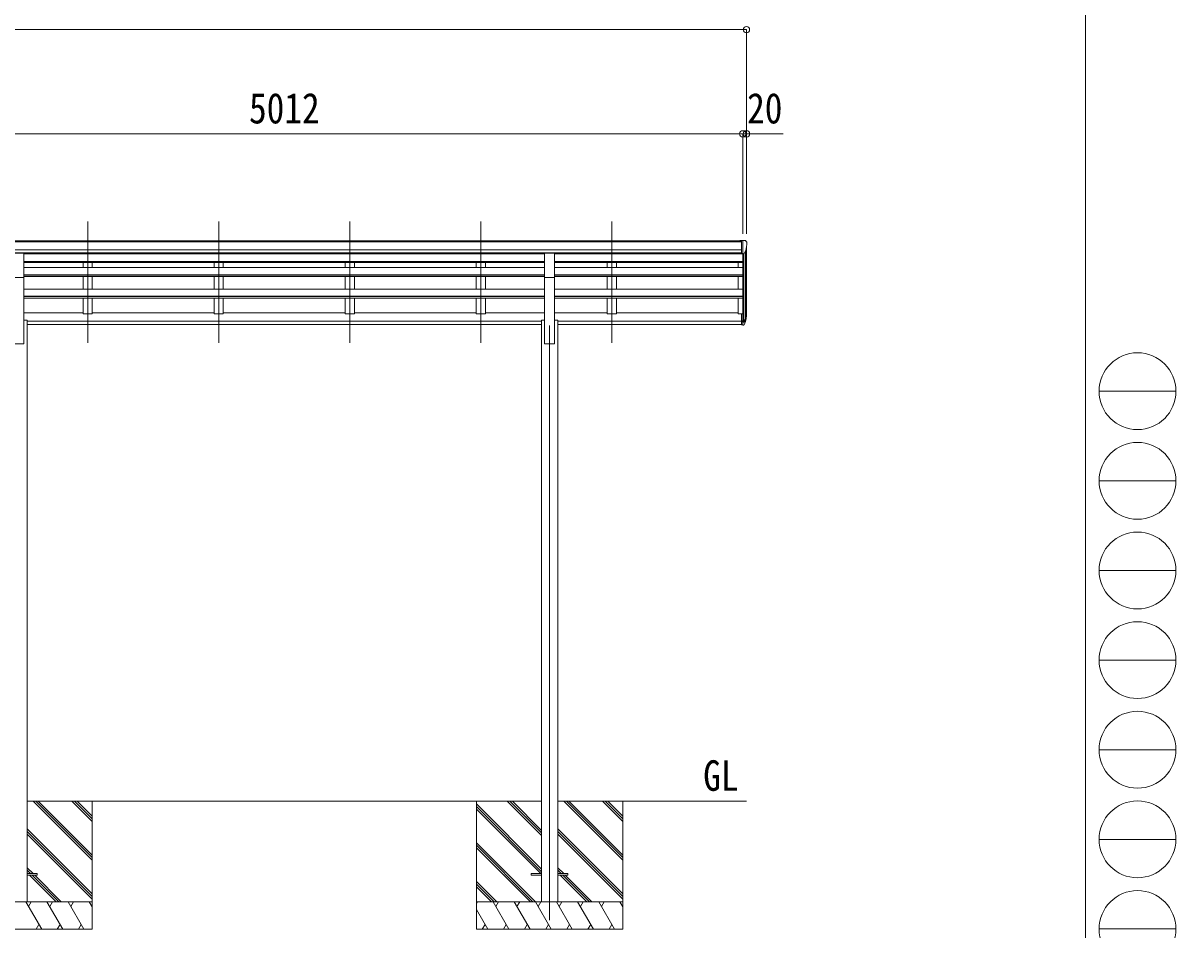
# Model space of a CAD drawing. Units: millimetres at full size. Extents: x -9783 to 9892, y -6828 to 6752.
# Drawn here: x 3591 to 9892, y -4208 to 750 of the extents above; entities that cross this region are included whole.
import ezdxf
from ezdxf.enums import TextEntityAlignment as Align

# ---------------------------------------------------------------- set-up
doc = ezdxf.new("R2010")
doc.units = ezdxf.units.MM
doc.header["$LTSCALE"] = 35
doc.header["$PDMODE"] = 32
doc.header["$PDSIZE"] = 35
for name, color, linetype, lineweight in [('0-0_0', 7, 'Continuous', 9), ('0-1_本体', 4, 'Continuous', 9), ('0-2_部品', 7, 'Continuous', 9), ('0-8_PARTS2', 2, 'Continuous', 9), ('0-A_寸法', 6, 'Continuous', 9), ('F-0_240', 7, 'Continuous', 9)]:
    doc.layers.add(name, color=color, linetype=linetype, lineweight=lineweight)
doc.styles.add('ＭＳ ゴシック', font='')
doc.styles.get('ＭＳ ゴシック').set_extended_font_data('MS Gothic')

msp = doc.modelspace()

# ---------------------------------------------------------------- linework, layer by layer
at = {"layer": '0-0_0'}
for p, q in [((6423.29, -3504.69), (3613.69, -3504.69)), ((3968.49, -3827.15), (3646.03, -3504.69)), ((3968.49, -3813.01), (3660.17, -3504.69)), ((3968.49, -3798.87), (3674.31, -3504.69)), ((3968.49, -3615.02), (3858.16, -3504.69)), ((3968.49, -3600.88), (3872.3, -3504.69)), ((3968.49, -3586.74), (3886.45, -3504.69)), ((3968.49, -3504.69), (3968.49, -4204.69)), ((6068.49, -3504.69), (6068.49, -4204.69)), ((6423.29, -3874.17), (6068.49, -3519.37)), ((6423.29, -3690.32), (6237.66, -3504.69)), ((6423.29, -3676.18), (6251.8, -3504.69)), ((6423.29, -3662.04), (6265.95, -3504.69)), ((7544.49, -3504.69), (6513.69, -3504.69)), ((6868.49, -3827.15), (6546.03, -3504.69)), ((6868.49, -3813.01), (6560.17, -3504.69)), ((6868.49, -3798.87), (6574.31, -3504.69)), ((6868.49, -3615.02), (6758.16, -3504.69)), ((6868.49, -3600.88), (6772.3, -3504.69)), ((6868.49, -3586.74), (6786.45, -3504.69)), ((6868.49, -3504.69), (6868.49, -4204.69)), ((6423.29, -3888.31), (6068.49, -3533.51)), ((6421.03, -3900.19), (6068.49, -3547.65)), ((3968.49, -4011), (3613.69, -3656.2)), ((3968.49, -4025.14), (3613.69, -3670.34)), ((3968.49, -4039.28), (3613.69, -3684.49)), ((6868.49, -4011), (6513.69, -3656.2)), ((6868.49, -4025.14), (6513.69, -3670.34)), ((6868.49, -4039.28), (6513.69, -3684.49)), ((6391.68, -4054.69), (6068.49, -3731.5)), ((6377.54, -4054.69), (6068.49, -3745.64)), ((6363.4, -4054.69), (6068.49, -3759.79)), ((3645.55, -3900.19), (3613.69, -3868.33)), ((3631.41, -3900.19), (3613.69, -3882.47)), ((3617.27, -3900.19), (3613.69, -3896.62)), ((6545.55, -3900.19), (6513.69, -3868.33)), ((6531.41, -3900.19), (6513.69, -3882.47)), ((6517.27, -3900.19), (6513.69, -3896.62)), ((3771.77, -4054.69), (3626.27, -3909.19)), ((3785.91, -4054.69), (3640.41, -3909.19)), ((3800.05, -4054.69), (3654.55, -3909.19)), ((6179.55, -4054.69), (6068.49, -3943.63)), ((6165.41, -4054.69), (6068.49, -3957.77)), ((6671.77, -4054.69), (6526.27, -3909.19)), ((6685.91, -4054.69), (6540.41, -3909.19)), ((6700.05, -4054.69), (6554.55, -3909.19)), ((6151.27, -4054.69), (6068.49, -3971.92)), ((3168.49, -4054.69), (3968.49, -4054.69)), ((3692.81, -4204.69), (3606.2, -4054.69)), ((3621.2, -4080.67), (3636.21, -4054.69)), ((3808.28, -4204.69), (3721.67, -4054.69)), ((3736.67, -4080.67), (3751.68, -4054.69)), ((3923.75, -4204.69), (3837.14, -4054.69)), ((3852.14, -4080.67), (3867.14, -4054.69)), ((3968.49, -4082.19), (3952.61, -4054.69)), ((6068.49, -4054.69), (6868.49, -4054.69)), ((6074.32, -4054.69), (6068.49, -4064.79)), ((6246.4, -4204.69), (6159.79, -4054.69)), ((6189.79, -4054.69), (6174.79, -4080.67)), ((6361.87, -4204.69), (6275.26, -4054.69)), ((6290.26, -4080.67), (6305.26, -4054.69)), ((6477.34, -4204.69), (6390.73, -4054.69)), ((6405.73, -4080.67), (6420.74, -4054.69)), ((6592.81, -4204.69), (6506.2, -4054.69)), ((6521.2, -4080.67), (6536.21, -4054.69)), ((6708.28, -4204.69), (6621.67, -4054.69)), ((6636.67, -4080.67), (6651.68, -4054.69)), ((6823.75, -4204.69), (6737.14, -4054.69)), ((6752.14, -4080.67), (6767.14, -4054.69)), ((6868.49, -4082.19), (6852.61, -4054.69)), ((6130.93, -4204.69), (6068.49, -4096.55)), ((3968.49, -4204.69), (3168.49, -4204.69)), ((3677.81, -4178.71), (3662.81, -4204.69)), ((3793.28, -4178.71), (3778.28, -4204.69)), ((3908.75, -4178.71), (3893.75, -4204.69)), ((6868.49, -4204.69), (6068.49, -4204.69)), ((6115.93, -4178.71), (6100.93, -4204.69)), ((6231.4, -4178.71), (6216.4, -4204.69)), ((6346.87, -4178.71), (6331.87, -4204.69)), ((6462.34, -4178.71), (6447.34, -4204.69)), ((6577.81, -4178.71), (6562.81, -4204.69)), ((6693.28, -4178.71), (6678.28, -4204.69)), ((6808.75, -4178.71), (6793.75, -4204.69))]:
    msp.add_line(p, q, dxfattribs=at)
at = {"layer": '0-1_本体'}
for p, q in [((7517.99, -440.57), (2528.99, -440.57)), ((7517.99, -489.45), (2518.99, -489.45)), ((7517.99, -445.92), (2528.99, -445.92)), ((7540.21, -496.12), (7540.21, -865.83)), ((7544.49, -841.56), (7544.49, -477.32)), ((7517.99, -507.12), (2518.99, -507.12)), ((6440.99, -509.49), (3595.99, -509.49)), ((6440.99, -511.96), (3595.99, -511.96)), ((6440.99, -554.15), (3595.99, -554.15)), ((6440.99, -555.55), (3595.99, -555.55)), ((6440.99, -559.24), (3595.99, -559.24)), ((3919.49, -509.49), (3919.49, -511.96)), ((3919.49, -559.24), (3919.49, -586.48)), ((3969.49, -509.49), (3969.49, -511.96)), ((3969.49, -559.24), (3969.49, -586.48)), ((4635.49, -509.49), (4635.49, -511.96)), ((4635.49, -559.24), (4635.49, -586.48)), ((4685.49, -509.49), (4685.49, -511.96)), ((4685.49, -559.24), (4685.49, -586.48)), ((5351.49, -509.49), (5351.49, -511.96)), ((5351.49, -559.24), (5351.49, -586.48)), ((5401.49, -509.49), (5401.49, -511.96)), ((5401.49, -559.24), (5401.49, -586.48)), ((6067.49, -509.49), (6067.49, -511.96)), ((6067.49, -559.24), (6067.49, -586.48)), ((6117.49, -509.49), (6117.49, -511.96)), ((6117.49, -559.24), (6117.49, -586.48)), ((6495.99, -509.49), (7517.99, -509.49)), ((7524.49, -511.96), (6495.99, -511.96)), ((7524.49, -554.15), (6495.99, -554.15)), ((7524.49, -555.55), (6495.99, -555.55)), ((7524.49, -559.24), (6495.99, -559.24)), ((6783.49, -509.49), (6783.49, -511.96)), ((6783.49, -559.24), (6783.49, -586.48)), ((6833.49, -509.49), (6833.49, -511.96)), ((6833.49, -559.24), (6833.49, -586.48)), ((7499.49, -586.48), (7499.49, -559.24)), ((7524.49, -511.95), (7524.49, -839.39)), ((7530.49, -511.47), (7530.49, -883.83)), ((6440.99, -586.48), (3595.99, -586.48)), ((6440.99, -627.21), (3595.99, -627.21)), ((6440.99, -628.7), (3595.99, -628.7)), ((7524.49, -586.48), (6495.99, -586.48)), ((7524.49, -627.21), (6495.99, -627.21)), ((7524.49, -628.7), (6495.99, -628.7)), ((6440.99, -635.51), (3595.99, -635.51)), ((3595.99, -1004.69), (3595.99, -640.75)), ((3919.49, -635.51), (3919.49, -704.99)), ((3969.49, -635.51), (3969.49, -704.99)), ((4635.49, -635.51), (4635.49, -704.99)), ((4685.49, -635.51), (4685.49, -704.99)), ((5351.49, -635.51), (5351.49, -704.99)), ((5401.49, -635.51), (5401.49, -704.99)), ((6067.49, -635.51), (6067.49, -704.99)), ((6117.49, -635.51), (6117.49, -704.99)), ((6440.99, -1004.69), (6440.99, -640.75)), ((7524.49, -635.51), (6495.99, -635.51)), ((6495.99, -1004.69), (6495.99, -640.75)), ((6783.49, -635.51), (6783.49, -704.99)), ((6833.49, -635.51), (6833.49, -704.99)), ((7499.49, -704.99), (7499.49, -635.51)), ((6440.99, -704.99), (3595.99, -704.99)), ((6440.99, -744.31), (3595.99, -744.31)), ((6440.99, -745.79), (3595.99, -745.79)), ((6440.99, -755.27), (3595.99, -755.27)), ((3969.49, -755.27), (3969.49, -840.22)), ((4685.49, -755.27), (4685.49, -840.22)), ((5401.49, -755.27), (5401.49, -840.22)), ((6117.49, -755.27), (6117.49, -840.22)), ((7524.49, -704.99), (6495.99, -704.99)), ((7524.49, -744.31), (6495.99, -744.31)), ((7524.49, -745.79), (6495.99, -745.79)), ((7524.49, -755.27), (6495.99, -755.27)), ((6833.49, -755.27), (6833.49, -840.22)), ((7499.49, -840.22), (7499.49, -755.27)), ((3919.49, -835.42), (3595.99, -835.42)), ((3613.49, -874.69), (3595.99, -874.69)), ((3613.49, -874.69), (3613.49, -4054.69)), ((6423.49, -879.73), (3613.49, -879.73)), ((6423.49, -881.11), (3613.49, -881.11)), ((4635.49, -835.42), (3969.49, -835.42)), ((5351.49, -835.42), (4685.49, -835.42)), ((6067.49, -835.42), (5401.49, -835.42)), ((6440.99, -835.42), (6117.49, -835.42)), ((6440.99, -874.69), (6423.49, -874.69)), ((6423.49, -874.69), (6423.49, -4054.69)), ((6783.49, -835.42), (6495.99, -835.42)), ((6513.49, -874.69), (6495.99, -874.69)), ((6513.49, -874.69), (6513.49, -4054.69)), ((7517.99, -879.73), (6513.49, -879.73)), ((7517.99, -881.11), (6513.49, -881.11)), ((7499.49, -835.42), (6833.49, -835.42)), ((7517.99, -840.22), (7499.49, -840.22)), ((6423.49, -898.28), (3613.49, -898.28)), ((7517.99, -898.28), (6513.49, -898.28)), ((3595.99, -1004.69), (3540.99, -1004.69)), ((6495.99, -1004.69), (6440.99, -1004.69))]:
    msp.add_line(p, q, dxfattribs=at)
for points in [[(3919.49, -755.27), (3919.49, -840.22), (3969.49, -840.22)], [(4635.49, -755.27), (4635.49, -840.22), (4685.49, -840.22)], [(5351.49, -755.27), (5351.49, -840.22), (5401.49, -840.22)], [(6067.49, -755.27), (6067.49, -840.22), (6117.49, -840.22)], [(6783.49, -755.27), (6783.49, -840.22), (6833.49, -840.22)]]:
    msp.add_lwpolyline(points, dxfattribs=at)
at = {"layer": '0-2_部品'}
for p, q in [((7517.99, -438.97), (7507.99, -439.05)), ((7507.99, -440.57), (7507.99, -439.05)), ((7517.99, -510.95), (7517.99, -438.97)), ((7536.49, -438.97), (7517.99, -438.97)), ((7524.49, -511.95), (7524.49, -438.97)), ((7536.49, -438.97), (7538.82, -439.11)), ((7539.58, -439.53), (7543.65, -445.34)), ((7532.12, -510.14), (7541.39, -494.07)), ((7546.49, -448.34), (7546.49, -448.97)), ((3595.99, -508.83), (3540.99, -508.83)), ((3595.99, -640.91), (3595.99, -508.83)), ((6495.99, -508.83), (6440.99, -508.83)), ((6440.99, -640.91), (6440.99, -508.83)), ((6495.99, -640.91), (6495.99, -508.83)), ((7517.99, -510.95), (7524.49, -510.95)), ((7524.49, -511.95), (7529.7, -511.63)), ((3595.99, -640.91), (3540.99, -640.91)), ((6495.99, -640.91), (6440.99, -640.91)), ((7517.99, -839.39), (7517.99, -900.46)), ((7517.99, -839.39), (7524.49, -839.39)), ((7517.99, -877.71), (7524.49, -877.71)), ((7524.49, -839.39), (7524.49, -901.28)), ((7530.93, -883.36), (7540.68, -864.94)), ((7542.1, -865.44), (7531.94, -884.61)), ((7517.99, -883.11), (7524.49, -883.11)), ((7517.99, -900.46), (7524.49, -900.46)), ((7524.49, -884.11), (7529.63, -884.11)), ((7524.49, -886.11), (7529.34, -886.11)), ((7524.49, -901.28), (7529.34, -901.28)), ((7539.51, -882.29), (7531.94, -899.78))]:
    msp.add_line(p, q, dxfattribs=at)
at = {"layer": '0-2_部品', "color": 4}
for p, q in [((3613.49, -3900.19), (3668.29, -3900.19)), ((3668.29, -3900.19), (3668.29, -3909.19)), ((6368.69, -3900.19), (6423.49, -3900.19)), ((6513.49, -3900.19), (6568.29, -3900.19)), ((6568.29, -3900.19), (6568.29, -3909.19)), ((3613.49, -3909.19), (3668.29, -3909.19)), ((6513.49, -3909.19), (6568.29, -3909.19))]:
    msp.add_line(p, q, dxfattribs=at)
msp.add_lwpolyline([(6368.69, -3900.19), (6368.69, -3909.19), (6423.49, -3909.19)], dxfattribs=at)
at = {"layer": '0-2_部品'}
for centre, radius, start, end in [((7538.76, -440.11), 1, 35, 86.5), ((7344.49, -448.97), 202, 347.09739, 0), ((7543.49, -448.34), 3, 0, 87), ((7529.52, -508.64), 3, 273.5, 330), ((7411.27, -846.21), 133.22, 344.28698, 356.72013), ((7456.54, -838.99), 88.05, 342.78929, 2.77608), ((7455.83, -843.27), 89.07, 345.58812, 5.50424), ((7529.34, -883.11), 3, 270, 330), ((7529.34, -898.28), 3, 270, 330), ((7529.63, -882.61), 1.5, 270, 330)]:
    msp.add_arc(centre, radius, start, end, dxfattribs=at)
at = {"layer": '0-8_PARTS2'}
for p, q in [((3944.49, -998.49), (3944.49, -335.96)), ((4660.49, -998.49), (4660.49, -335.96)), ((5376.49, -998.49), (5376.49, -335.96)), ((6092.49, -998.49), (6092.49, -335.96)), ((6808.49, -998.49), (6808.49, -335.96)), ((6468.49, -904.69), (6468.49, -4154.69))]:
    msp.add_line(p, q, dxfattribs=at)
at = {"layer": '0-A_寸法'}
for p, q in [((-2519.51, 713.62), (7544.49, 713.62)), ((7544.49, 713.62), (7544.49, -401.95)), ((2512.49, 143.67), (7524.49, 143.67)), ((7524.49, 143.67), (7524.49, -401.95)), ((7524.49, 143.67), (7544.49, 143.67)), ((7544.49, 143.67), (7544.49, -401.95)), ((7544.49, 143.67), (7744.49, 143.67))]:
    msp.add_line(p, q, dxfattribs=at)
for p in [(7544.49, 713.62), (7524.49, 143.67), (7544.49, 143.67)]:
    msp.add_point(p, dxfattribs=at)
at = {"layer": 'F-0_240', "color": 5}
msp.add_line((9396.97, 6751.9), (9396.97, -6828.1), dxfattribs=at)
at = {"layer": 'F-0_240', "color": 4}
for p, q in [((9471.77, -1263.1), (9891.77, -1263.1)), ((9471.77, -1753.1), (9891.77, -1753.1)), ((9471.77, -2243.1), (9891.77, -2243.1)), ((9471.77, -2733.1), (9891.77, -2733.1)), ((9471.77, -3223.1), (9891.77, -3223.1)), ((9471.77, -3713.1), (9891.77, -3713.1)), ((9471.77, -4203.1), (9891.77, -4203.1))]:
    msp.add_line(p, q, dxfattribs=at)
for centre in [(9681.77, -1263.1), (9681.77, -1753.1), (9681.77, -2243.1), (9681.77, -2733.1), (9681.77, -3223.1), (9681.77, -3713.1), (9681.77, -4203.1)]:
    msp.add_circle(centre, 210, dxfattribs=at)

# ---------------------------------------------------------------- texts
at = {"layer": '0-0_0', "style": 'ＭＳ ゴシック', "width": 0.85}
msp.add_text('GL', height=166.8, dxfattribs=at).set_placement((7308.36, -3497.75), align=Align.BOTTOM_LEFT)
at = {"layer": '0-A_寸法', "color": 7, "style": 'ＭＳ ゴシック', "width": 0.85}
for s, p in [('5012', (4825.99, 150.67)), ('20', (7548.24, 150.67))]:
    msp.add_text(s, height=166.8, dxfattribs=at).set_placement(p, align=Align.BOTTOM_LEFT)

doc.saveas('drawing.dxf')
